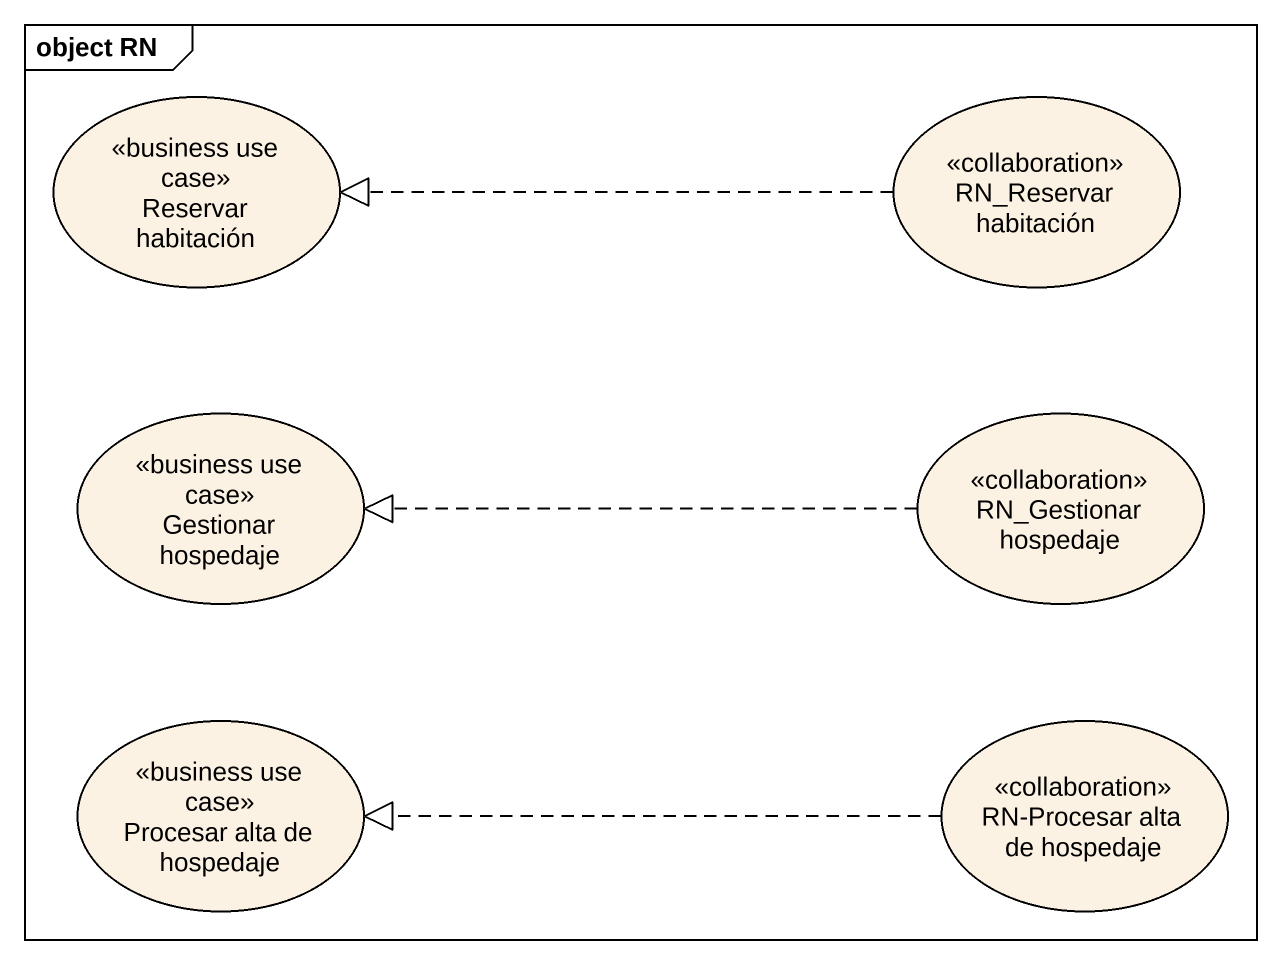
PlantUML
@startuml
mainframe object RN
usecase "Reservar habitación" as Reservar_habitación <<business use case>>
usecase "RN_Reservar habitación" as RN_Reservar_habitación <<collaboration>>
usecase "Gestionar hospedaje" as Gestionar_hospedaje <<business use case>>
usecase "RN_Gestionar hospedaje" as RN_Gestionar_hospedaje <<collaboration>>
usecase "Procesar alta de hospedaje" as Procesar_alta_de_hospedaje <<business use case>>
usecase "RN-Procesar alta de hospedaje" as RN_Procesar_alta_de <<collaboration>>
RN_Reservar_habitación .left.|> Reservar_habitación
RN_Gestionar_hospedaje .left.|> Gestionar_hospedaje
RN_Procesar_alta_de .left.|> Procesar_alta_de_hospedaje
@enduml
